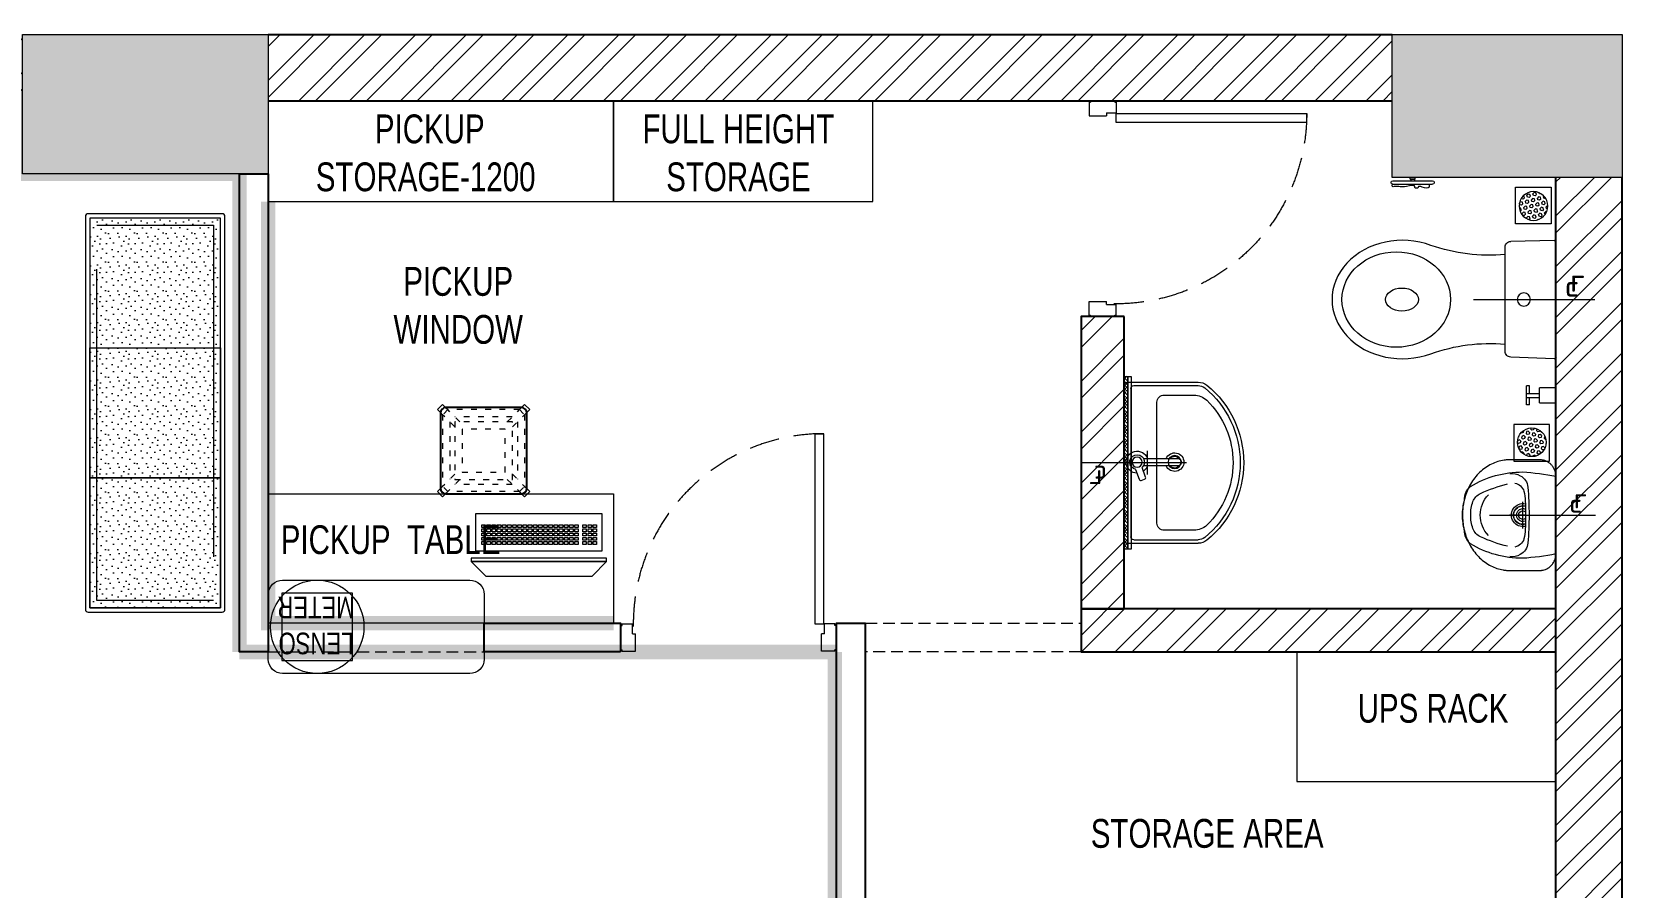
# Model space of a CAD drawing. Header units: feet. Extents: x 4160858 to 4180592, y -5463117 to -5454658.
# Drawn here: x 4175067 to 4180592, y -5457631 to -5454658 of the extents above; entities that cross this region are included whole.
import ezdxf

# ---------------------------------------------------------------- set-up
doc = ezdxf.new("R2010")
doc.units = ezdxf.units.FT
doc.header["$LTSCALE"] = 33
doc.header["$MEASUREMENT"] = 0
for name, pattern in [('a_p6_plan_L18$0$HIDDEN', [0.375, 0.25, -0.125]), ('ACAD_ISO03W100', [30, 12, -18]), ('CENTER', [2, 1.25, -0.25, 0.25, -0.25]), ('DOT2', [0.125, 0, -0.125]), ('HIDDEN', [9.525, 6.35, -3.175]), ('HIDDEN2', [4.7625, 3.175, -1.5875])]:
    doc.linetypes.add(name, pattern=pattern)
doc.layers.add('A-WALL', color=1, linetype='Continuous')
doc.layers.add('LAMINATE FINISH', color=80, linetype='Continuous')
for name, color, linetype, lineweight in [('A-WALL HATCH', 251, 'Continuous', 0), ('centerline-toilets', 2, 'CENTER', 13), ('Column', 243, 'Continuous', 9), ('column hatch', 5, 'Continuous', 0), ('Door', 2, 'Continuous', 13), ('ele', 252, 'Continuous', 13), ('Fhitting', 152, 'Continuous', 30), ('LENS-CURTAIN', 5, 'a_p6_plan_L18$0$HIDDEN', 9), ('LENS-DOOR', 34, 'Continuous', 20), ('LENS-HATCH', 251, 'Continuous', 5), ('LENS-PARTITION', 21, 'Continuous', 25), ('LENS-TEXT', 31, 'Continuous', 5), ('LENS_DIMENSION', 193, 'Continuous', 0), ('LENS_TEXT', 31, 'Continuous', 5), ('LK-EQPMT', 3, 'Continuous', 18), ('LK-FF&E FLOOR', 1, 'Continuous', 9), ('LK-FF&E WALL', 1, 'Continuous', 9), ('LK-FLUTTED FINISH', 20, 'Continuous', 30), ('LK-IT', 3, 'Continuous', 18), ('LK-MIRROR', 133, 'Continuous', 13), ('LK-TILES FINISH', 251, 'Continuous', 5), ('LN-ELEVATION-1', 81, 'Continuous', 25), ('LN-ELEVATION-2', 103, 'Continuous', 20), ('LN-ELEVATION-3', 125, 'Continuous', 18), ('LN-ELEVATION-5', 167, 'Continuous', 5), ('Mirror', 150, 'Continuous', 20), ('Panelling', 65, 'Continuous', 18), ('PARTITION', 22, 'Continuous', 30), ('Toilet', 5, 'Continuous', 9)]:
    doc.layers.add(name, color=color, linetype=linetype, lineweight=lineweight)
doc.styles.add('LK TXT', font='GILC____.TTF', dxfattribs={"height": 100})
doc.styles.get("Standard").update_dxf_attribs({"font": 'GILC____.TTF'})

# ---------------------------------------------------------------- blocks, each defined once
blk = doc.blocks.new('DLF-RSP-AR-CD-DWG-4DT-3113$0$X-TYPICAL TOILET UPPER FLOORS - 02$0$urinals')
at = {"layer": 'Toilet'}
for p, q in [((0, -15.6), (0, 8.3)), ((0, -105.4), (0, -161.1)), ((-46.1, -115), (46.1, -115))]:
    blk.add_line(p, q, dxfattribs=at)
blk.add_lwpolyline([(135, 0), (-135, 0, 0.036949), (-150, -116.2, 0.138094), (-99.8, -297.1, 0.221721), (-52, -317.9, 0.062656), (0, -325, 0.062656), (52, -317.9, 0.221721), (99.8, -297.1, 0.138094), (150, -116.2, 0.036949)], format="xyb", close=True, dxfattribs=at)
for centre, radius, start, end in [((-94.3, -144.9), 47.1, 93.3708, 154.4824), ((3.2, -1238.2), 1144.7, 90.1625, 95.0265), ((-50.5, -225.3), 118.5, 89.5454, 105.8857), ((-0.1, -996.2), 890.8, 89.9918, 93.182), ((0, -115), 40, 167.428, 12.572), ((0, -115), 33, 164.1814, 15.8186), ((0, -115), 32, 163.6049, 16.3951), ((0, -115), 22.6, 155.6653, 24.3347), ((0, -115), 14.7, 139.9109, 40.0891), ((-3.2, -1238.2), 1144.7, 84.9735, 89.8375), ((0.1, -996.2), 890.8, 86.818, 90.0082), ((50.5, -225.3), 118.5, 74.1143, 90.4546), ((94.3, -144.9), 47.1, 25.5176, 86.6292), ((-91, -152.7), 53.8, 148.4868, 188.6401), ((-71.4, -149.9), 40.2, 106.7016, 169.725), ((71.4, -149.9), 40.2, 10.275, 73.2984), ((91, -152.7), 53.8, 351.3599, 31.5132), ((413.9, -38.4), 538.2, 193.994, 204.5632), ((-413.9, -38.4), 538.2, 335.4368, 346.006), ((-30.1, -241.3), 50, 204.5632, 250.4606), ((-1.6, -165.3), 97.6, 225, 270.9552), ((1.6, -165.3), 97.6, 269.0448, 315), ((30.1, -241.3), 50, 289.5394, 335.4368), ((-1.5, -160.9), 135.4, 250.4606, 270.6492), ((1.5, -160.9), 135.4, 269.3508, 289.5394)]:
    blk.add_arc(centre, radius, start, end, dxfattribs=at)
blk.add_open_spline([(135, 0), (105.3, 0), (75.7, 0), (-13.3, 0), (-72.7, 0), (-132.7, 0), (-133.4, 0), (-134.3, 0), (-134.5, 0), (-134.7, 0), (-134.9, 0), (-135, 0), (-135, 0), (-135, 0), (-135, 0), (-135, 0), (-135, 0), (-135.1, 0), (-135.1, 0), (-135.2, 0), (-135.2, 0), (-135.3, 0), (-135.4, 0), (-135.7, 0), (-135.8, 0), (-136.4, 0), (-136.7, 0), (-137.7, -0.1), (-138.4, -0.1), (-140.5, -0.2), (-141.9, -0.4), (-146.2, -1), (-149, -1.7), (-154.8, -3.4), (-157.6, -4.5), (-163.1, -7.3), (-165.8, -8.9), (-171, -12.5), (-173.4, -14.6), (-177.9, -19.1), (-180, -21.5), (-183.6, -26.7), (-185.2, -29.4), (-188, -34.9), (-189.1, -37.8), (-190.8, -43.5), (-191.5, -46.3), (-192, -49.8), (-192.1, -50.5), (-192.3, -52.5), (-192.4, -53.8), (-192.5, -55.7), (-192.5, -56.2), (-192.5, -56.9), (-192.5, -57), (-192.5, -57.2), (-192.5, -57.3), (-192.5, -57.4), (-192.5, -57.4), (-192.5, -57.5), (-192.5, -57.5), (-192.5, -57.5), (-192.5, -57.6), (-192.5, -57.7), (-192.5, -57.8), (-192.5, -57.9), (-192.5, -58.1), (-192.5, -58.4), (-192.5, -58.6), (-192.5, -59.3), (-192.5, -59.7), (-192.5, -61), (-192.5, -61.9), (-192.5, -64.6), (-192.5, -66.4), (-192.5, -71.7), (-192.5, -75.2), (-192.5, -85.8), (-192.5, -92.9), (-192.5, -114.2), (-192.5, -128.4), (-192.5, -146.1), (-192.5, -144.6), (-192.5, -149.2), (-192.5, -150.3), (-192.5, -153.7), (-192.5, -156), (-192.5, -158.5), (-192.5, -158.8), (-192.5, -159.2), (-192.5, -159.4), (-192.5, -159.7), (-192.5, -159.8), (-192.5, -159.9), (-192.5, -160), (-192.5, -160), (-192.5, -160), (-192.5, -160.1), (-192.5, -160.1), (-192.5, -160.2), (-192.5, -160.3), (-192.5, -160.5), (-192.5, -160.6), (-192.5, -161), (-192.5, -161.2), (-192.5, -161.9), (-192.5, -162.4), (-192.4, -163.9), (-192.4, -164.9), (-192.3, -167.8), (-192.2, -169.8), (-191.7, -175.8), (-191.2, -179.9), (-189.3, -190.9), (-187.5, -198), (-182.8, -212.2), (-179.9, -219.2), (-172.8, -233.1), (-168.7, -239.9), (-159.3, -253), (-154, -259.4), (-142.4, -271.4), (-136, -277), (-122.6, -287.5), (-115.4, -292.3), (-100.5, -300.9), (-92.8, -304.8), (-76.9, -311.5), (-68.8, -314.3), (-52.5, -318.9), (-44.4, -320.7), (-28.1, -323.4), (-20, -324.2), (-9.4, -324.8), (-6.7, -324.9), (-2.5, -325), (-1, -325), (2, -325), (3.6, -325), (8.2, -324.9), (11.3, -324.7), (20.7, -324.1), (27, -323.5), (41.8, -321.2), (50.2, -319.5), (67, -314.9), (75.4, -312), (91.8, -305.3), (99.8, -301.4), (115.1, -292.5), (122.5, -287.5), (136.4, -276.8), (142.9, -270.9), (154.7, -258.5), (160.1, -252), (169.7, -238.4), (173.8, -231.3), (180.9, -217), (183.8, -209.7), (188.3, -195.1), (189.9, -187.8), (191.2, -179.3), (191.4, -178), (191.8, -174.1), (192.1, -171.5), (192.3, -167.9), (192.3, -166.9), (192.5, -164), (192.5, -162), (192.5, -160), (192.5, -159.9), (192.5, -159.8), (192.5, -159.7), (192.5, -159.5), (192.5, -159.4), (192.5, -159), (192.5, -158.8), (192.5, -158), (192.5, -157.5), (192.5, -155.9), (192.5, -154.9), (192.5, -151.8), (192.5, -149.7), (192.5, -143.5), (192.5, -144.3), (192.5, -131.9), (192.5, -123.6), (192.5, -98.8), (192.5, -82.2), (192.5, -64.8), (192.5, -64), (192.5, -61.5), (192.5, -59.9), (192.5, -58), (192.5, -57.8), (192.5, -57.5), (192.5, -57.5), (192.5, -57.4), (192.5, -57.4), (192.5, -57.4), (192.5, -57.3), (192.5, -57.2), (192.5, -57.2), (192.5, -57), (192.5, -56.8), (192.5, -56.4), (192.5, -56.1), (192.5, -55.3), (192.4, -54.7), (192.3, -53), (192.2, -51.9), (191.8, -48.4), (191.4, -46), (190, -40.4), (188.9, -37.2), (186.1, -30.8), (184.3, -27.7), (180.2, -21.8), (177.9, -19.1), (172.8, -14), (170, -11.7), (164, -7.7), (160.9, -6.1), (154.5, -3.3), (151.3, -2.3), (144.8, -0.7), (141.6, -0.3), (137.3, 0), (136.1, 0), (135, 0)], degree=3, knots=[0, 0, 0, 0, 0.329607, 0.329607, 0.988822, 0.988822, 0.996691, 0.996691, 0.998638, 0.998638, 0.99992, 0.99992, 1.000227, 1.000227, 1.000534, 1.000534, 1.001148, 1.001148, 1.002375, 1.002375, 1.00483, 1.00483, 1.009739, 1.009739, 1.019558, 1.019558, 1.039196, 1.039196, 1.078472, 1.078472, 1.157024, 1.157024, 1.314128, 1.314128, 1.471232, 1.471232, 1.628335, 1.628335, 1.785439, 1.785439, 1.942543, 1.942543, 2.099647, 2.099647, 2.256751, 2.256751, 2.413855, 2.413855, 2.450944, 2.450944, 2.525122, 2.525122, 2.556641, 2.556641, 2.563699, 2.563699, 2.567479, 2.567479, 2.57001, 2.57001, 2.570783, 2.570783, 2.572328, 2.572328, 2.573873, 2.573873, 2.576964, 2.576964, 2.583145, 2.583145, 2.595507, 2.595507, 2.620232, 2.620232, 2.669681, 2.669681, 2.76858, 2.76858, 2.966376, 2.966376, 3.36197, 3.36197, 3.45996, 3.45996, 3.491387, 3.491387, 3.554241, 3.554241, 3.562213, 3.562213, 3.566829, 3.566829, 3.570018, 3.570018, 3.570684, 3.570684, 3.571294, 3.571294, 3.571904, 3.571904, 3.573124, 3.573124, 3.575564, 3.575564, 3.580444, 3.580444, 3.590203, 3.590203, 3.609723, 3.609723, 3.648762, 3.648762, 3.72684, 3.72684, 3.861362, 3.861362, 3.995884, 3.995884, 4.130406, 4.130406, 4.264928, 4.264928, 4.39945, 4.39945, 4.533972, 4.533972, 4.668494, 4.668494, 4.803016, 4.803016, 4.937539, 4.937539, 5.072061, 5.072061, 5.118026, 5.118026, 5.144558, 5.144558, 5.17109, 5.17109, 5.224154, 5.224154, 5.330281, 5.330281, 5.468863, 5.468863, 5.607445, 5.607445, 5.746027, 5.746027, 5.884609, 5.884609, 6.023191, 6.023191, 6.161773, 6.161773, 6.300355, 6.300355, 6.438937, 6.438937, 6.577519, 6.577519, 6.602876, 6.602876, 6.653589, 6.653589, 6.673028, 6.673028, 6.711906, 6.711906, 6.713712, 6.713712, 6.715518, 6.715518, 6.719129, 6.719129, 6.726351, 6.726351, 6.740796, 6.740796, 6.769686, 6.769686, 6.827466, 6.827466, 6.943027, 6.943027, 7.174147, 7.174147, 7.636387, 7.636387, 7.659394, 7.659394, 7.705407, 7.705407, 7.71212, 7.71212, 7.713128, 7.713128, 7.714137, 7.714137, 7.716153, 7.716153, 7.720185, 7.720185, 7.728249, 7.728249, 7.744378, 7.744378, 7.776636, 7.776636, 7.841152, 7.841152, 7.970184, 7.970184, 8.14844, 8.14844, 8.326696, 8.326696, 8.504953, 8.504953, 8.683209, 8.683209, 8.861465, 8.861465, 9.039722, 9.039722, 9.217978, 9.217978, 9.283185, 9.283185, 9.283185, 9.283185], dxfattribs=at)
blk = doc.blocks.new('jALI')
at = {"layer": 'Toilet', "ltscale": 5}
h = blk.add_hatch(dxfattribs=at)
h.set_pattern_fill('HEX', color=256, scale=50, angle=135, double=1)
h.set_pattern_definition([(135, (-344825.863, 460708.187), (-7.65465545, -7.65465545), [6.25, -12.5]), (255, (-344825.863, 460708.187), (10.4564538, -2.80179835), [6.25, -12.5]), (195, (-344830.282, 460712.606), (2.80179835, -10.4564538), [6.25, -12.5])])
edge = h.paths.add_edge_path()
edge.add_arc((-393187.5, 163647.6), 50, -90, 270)
blk.add_lwpolyline([(-393249.5, 163581.9), (-393125.5, 163581.9), (-393125.5, 163709.4), (-393249.5, 163709.4)], close=True, dxfattribs=at)
blk.add_circle((-393187.5, 163647.6), 50, dxfattribs=at)
blk = doc.blocks.new('Urinal')
at = {"layer": 'centerline-toilets', "linetype": 'HIDDEN', "ltscale": 10}
blk.add_line((0, 230.9), (0, -137), dxfattribs=at)
at = {"layer": 'Fhitting', "lineweight": 0, "ltscale": 0.5, "rotation": 180}
blk.add_blockref('DLF-RSP-AR-CD-DWG-4DT-3113$0$X-TYPICAL TOILET UPPER FLOORS - 02$0$urinals', (0, 0), dxfattribs=at)
at = {"layer": 'Fhitting', "lineweight": 0, "ltscale": 0.5, "xscale": -1, "rotation": 90}
blk.add_blockref('jALI', (163394.4, -393103.5), dxfattribs=at)
at = {"layer": 'centerline-toilets', "linetype": 'DOT2', "insert": (-31.4, -69), "char_height": 75, "width": 495.827, "attachment_point": 5, "rotation": 270}
blk.add_mtext('{\\fISOCPEUR|b0|i0|c0|p34;℄}', dxfattribs=at)
blk = doc.blocks.new('WC')
at = {"layer": 'centerline-toilets', "linetype": 'HIDDEN', "ltscale": 10}
blk.add_line((0, 286.3), (0, -134.7), dxfattribs=at)
at = {"layer": 'Toilet'}
for p, q in [((-412.8, 566.9), (-412.8, 428.9)), ((-400.8, 566.9), (-400.8, 428.9)), ((-418.8, 506.9), (-424.8, 506.9)), ((-424.8, 506.9), (-424.8, 488.9)), ((-418.8, 506.9), (-418.8, 488.9)), ((-418.8, 503.9), (-412.8, 503.9)), ((-418.8, 488.9), (-424.8, 488.9)), ((-418.8, 491.9), (-412.8, 491.9)), ((180.6, 176.8), (-182.6, 176.8)), ((-205.8, 5.9), (-201.7, 157.2)), ((205.8, 5.9), (199.8, 157.2)), ((-200.1, 0), (200.1, 0))]:
    blk.add_line(p, q, dxfattribs=at)
at = {"layer": 'Toilet', "ltscale": 100}
for p, q in [((366.1, 103), (300.3, 103)), ((300.3, 91.5), (300.3, 103)), ((326.3, 91.5), (300.3, 91.5)), ((307.2, 0), (307.2, 57.2)), ((359.2, 57.2), (307.2, 57.2)), ((326.3, 103), (326.3, 57.2)), ((340.1, 103), (340.1, 57.2)), ((366.1, 91.5), (340.1, 91.5)), ((359.2, 57.2), (359.2, 0)), ((366.1, 91.5), (366.1, 103)), ((359.2, 0), (307.2, 0))]:
    blk.add_line(p, q, dxfattribs=at)
at = {"layer": 'Toilet'}
blk.add_circle((-0.3, 111.6), 22.9, dxfattribs=at)
for centre, radius, start, end in [((-406.8, 566.9), 6, 0, 180), ((-406.8, 428.9), 6, 180, 0), ((-776.4, 231.1), 622.3, 354.997, 19.0619), ((776, 226.4), 623.4, 160.5196, 184.5617), ((-182.4, 157.5), 19.3, 90.3509, 180.8981), ((180.5, 157.5), 19.3, 359.1019, 89.6491), ((-200.1, 5.7), 5.72, 177.9546, 270), ((200.1, 5.7), 5.72, 270, 2.0454)]:
    blk.add_arc(centre, radius, start, end, dxfattribs=at)
at = {"layer": 'Toilet', "extrusion": (0, 0, -1)}
for centre, major_axis, ratio, start_param, end_param in [((0, 533.5), (0, -244.6), 0.842028, 7.436326, 11.41323), ((0, 535.1), (0, -57.2), 0.7, 1.570796326794896, 7.853981633974482)]:
    blk.add_ellipse(centre, major_axis=major_axis, ratio=ratio, start_param=start_param, end_param=end_param, dxfattribs=at)
blk.add_ellipse((0, 555), major_axis=(0, -188.8), ratio=0.878788, dxfattribs=at)
at = {"layer": 'Toilet'}
blk.add_open_spline([(-400.8, 441), (-397.1, 440.5), (-384.3, 439), (-389, 459.3), (-395.6, 479.8), (-385.6, 478), (-385.9, 491.3), (-402.7, 487.2), (-384.8, 532.1), (-395.5, 546.6), (-390.9, 570.2), (-397.2, 568.8), (-400.8, 568)], degree=3, knots=[0, 0, 0, 0, 9.744972, 33.823887, 47.583551, 49.497915, 60.560502, 63.822284, 93.508019, 135.756925, 141.904352, 150.301906, 150.301906, 150.301906, 150.301906], dxfattribs=at)
at = {"layer": 'Fhitting', "lineweight": 0, "ltscale": 0.5, "rotation": 270}
blk.add_blockref('jALI', (-163972.9, -393109.2), dxfattribs=at)
at = {"layer": 'centerline-toilets', "linetype": 'DOT2', "insert": (-35.9, -56.9), "char_height": 85.827, "width": 567.402, "attachment_point": 5, "rotation": 270}
blk.add_mtext('{\\fISOCPEUR|b0|i0|c0|p34;℄}', dxfattribs=at)
blk = doc.blocks.new('*U48')
at = {"layer": 'LENS-DOOR'}
for p, q in [((547491.5, 1778573.8), (547491.5, 1779235.3)), ((547522.8, 1779235.3), (547491.5, 1779235.3)), ((547522.8, 1779235.3), (547522.8, 1778573.8)), ((547447.3, 1778568.6), (547452.5, 1778568.6)), ((547447.3, 1778484.1), (547447.3, 1778568.6)), ((547452.5, 1778573.8), (547488.9, 1778573.8)), ((547452.5, 1778568.6), (547452.5, 1778573.8)), ((547488.9, 1778539.9), (547488.9, 1778573.8)), ((547522.8, 1778573.8), (547491.5, 1778573.8)), ((548192.1, 1778573.8), (548155.6, 1778573.8)), ((548155.6, 1778539.9), (548155.6, 1778573.8)), ((548192.1, 1778568.6), (548192.1, 1778573.8)), ((548197.3, 1778568.6), (548192.1, 1778568.6)), ((548197.3, 1778484.1), (548197.3, 1778568.6)), ((547488.9, 1778539.9), (547499.3, 1778539.9)), ((547499.3, 1778478.9), (547499.3, 1778539.9)), ((548145.2, 1778478.9), (548145.2, 1778539.9)), ((548155.6, 1778539.9), (548145.2, 1778539.9)), ((547447.3, 1778484.1), (547452.5, 1778484.1)), ((547452.5, 1778478.9), (547452.5, 1778484.1)), ((547452.5, 1778478.9), (547499.3, 1778478.9)), ((548192.1, 1778478.9), (548145.2, 1778478.9)), ((548192.1, 1778478.9), (548192.1, 1778484.1)), ((548197.3, 1778484.1), (548192.1, 1778484.1))]:
    blk.add_line(p, q, dxfattribs=at)
at = {"layer": 'LENS-DOOR', "color": 7, "linetype": 'HIDDEN2', "extrusion": (0, 0, -1)}
blk.add_ellipse((547491.5, 1778573.8), major_axis=(661.5, 0), ratio=1, start_param=-1.570791, end_param=0.051209, dxfattribs=at)
blk = doc.blocks.new('Wash Basin')
at = {"layer": 'PARTITION', "lineweight": 9}
h = blk.add_hatch(dxfattribs=at)
h.set_pattern_fill('ANSI38', color=256, scale=70, angle=990, style=0, double=1)
h.set_pattern_definition([(315, (-64.7135, -33.325), (6.18718, 6.18718), []), (45, (-64.7135, -33.325), (6.18718, 18.56155), [21.875, -13.125])])
h.paths.add_polyline_path([(300.1, -22), (-300.1, -22), (-300.1, -34), (300.1, -34)])
at = {"layer": 'centerline-toilets', "linetype": 'HIDDEN', "ltscale": 10}
blk.add_line((0, -238.1), (0, 129.8), dxfattribs=at)
at = {"layer": 'Mirror', "ltscale": 0.5}
blk.add_lwpolyline([(-300.1, -34), (-300.1, -46), (300.1, -46), (300.1, -34)], close=True, dxfattribs=at)
at = {"layer": 'Panelling', "lineweight": 9}
blk.add_lwpolyline([(-300.1, -22), (-300.1, -34), (300.1, -34), (300.1, -22)], close=True, dxfattribs=at)
at = {"layer": 'Toilet', "ltscale": 100}
for p, q in [((-280, -32), (-280, -278.3)), ((-270, -22), (270, -22)), ((-268, -55), (-268, -278.3)), ((-258, -45), (258, -45)), ((268, -55), (268, -278.3)), ((280, -32), (280, -278.3)), ((-14.8, -88.6), (-14.6, -207.9)), ((11, -207.9), (10.8, -88.6))]:
    blk.add_line(p, q, dxfattribs=at)
blk.add_lwpolyline([(40.7, -103.2), (-41.1, -103.2)], dxfattribs=at)
blk.add_lwpolyline([(23.1, -61.6), (57.7, -73.5, -0.414214), (61.4, -81.2), (57.5, -92.5, -0.414214), (49.9, -96.2), (16.1, -84.6)], format="xyb", dxfattribs=at)
blk.add_lwpolyline([(-235, -264, 0.191896), (-217.2, -308.7, 0.420236), (217.2, -308.7, 0.191896), (235, -264), (235, -160.5, 0.414214), (210, -135.5), (-210, -135.5, 0.414214), (-235, -160.5)], format="xyb", close=True, dxfattribs=at)
for centre, radius in [((-2, -66.5), 17.5), ((-2, -196.8), 22.5)]:
    blk.add_circle(centre, radius, dxfattribs=at)
for centre, radius, start, end in [((-270, -32), 10, 90, 180), ((-258, -55), 10, 90, 180), ((258, -55), 10, 0, 90), ((270, -32), 10, 0, 90), ((-2, -197.1), 32.1, 113.0898, 66.246), ((-2, -196.8), 20.5, 128.0403, 237.2899), ((-2, -196.8), 20.5, 304.4733, 50.7332), ((-230, -278.3), 50, 180, 218.4461), ((0, -89.3), 347.7, 219.2826, 320.7174), ((-230, -278.3), 38, 180, 218.4461), ((0, -89.3), 335.7, 219.313, 320.687), ((230, -278.3), 38, 321.5539, 0), ((230, -278.3), 50, 321.5539, 0)]:
    blk.add_arc(centre, radius, start, end, dxfattribs=at)
for centre, major_axis, start_param, end_param in [((-2, -66.5), (0, 38.3), 4.720493, 9.081982), ((-2, -66.5), (-0.2, -25.6), 1.769108, 7.074098), ((-2, -66.5), (0, 38.3), 3.484555, 4.083576), ((-1.8, -207.9), (-9.04, 9.04), 0.785398, 3.926991)]:
    blk.add_ellipse(centre, major_axis=major_axis, ratio=1, start_param=start_param, end_param=end_param, dxfattribs=at)
at = {"layer": 'centerline-toilets', "linetype": 'DOT2', "insert": (33.3, 61.8), "char_height": 75, "width": 495.827, "attachment_point": 5, "rotation": 90}
blk.add_mtext('{\\fISOCPEUR|b0|i0|c0|p34;℄}', dxfattribs=at)
blk = doc.blocks.new('A$C95718fd3')
at = {"layer": 'A-WALL HATCH'}
h = blk.add_hatch(dxfattribs=at)
h.set_pattern_fill('ANSI32', color=256, scale=333)
h.set_pattern_definition([(45, (-3476872.53, 5462423.86), (-88.2999593, 88.2999593), []), (45, (-3476813.67, 5462423.86), (-88.2999593, 88.2999593), [])])
h.paths.add_polyline_path([(-14523, 5239), (-9675, 5239), (-9675, 7670), (-9905, 7670), (-9905, 5469), (-14523, 5469)])
h.paths.add_polyline_path([(-9595.4, -61), (-5280, 3), (-5280, 233), (-9596.3, 205)])
h.paths.add_polyline_path([(-14434.7, -123), (-10080.7, -61), (-10082.3, 169), (-14436.3, 107)])
h.paths.add_polyline_path([(-4789, 0), (-471, 0), (-471, 230), (-4789, 230)])
h.paths.add_polyline_path([(-230, 447), (0, 447), (0, 7605), (-230, 7605)])
h.paths.add_polyline_path([(-4704, 7871), (-799, 7871), (-799, 8101), (-4704, 8101)])
h.paths.add_polyline_path([(-9070, 7881), (-5558, 7881), (-5558, 8101), (-9070, 8111)])
h.paths.add_polyline_path([(-14523, 7881), (-9905, 7881), (-9905, 8111), (-14523, 8111)])
h.paths.add_polyline_path([(-16784, 5900), (-18780, 5900), (-18780, 5670), (-16554, 5670), (-16554, 7909), (-14993, 7909), (-14993, 8111), (-16784, 8111)])
h = blk.add_hatch(dxfattribs=at)
h.set_pattern_fill('ANSI32', color=256, scale=333)
h.paths.add_polyline_path([(-1730, 7121), (-1880, 7121), (-1880, 6105), (-1730, 6105)])
h.paths.add_polyline_path([(-230, 6105), (-1880, 6105), (-1880, 5955), (-230, 5955)])
at = {"layer": 'column hatch'}
h = blk.add_hatch(color=251, dxfattribs=at)
h.dxf.hatch_style = 1
h.paths.add_polyline_path([(-5280, 0), (-4789, 0), (-4789, 456), (-5280, 456)])
h.paths.add_polyline_path([(-471, 0), (0, 0), (0, 447), (-471, 447)])
h.paths.add_polyline_path([(-799, 7605), (0, 7605), (0, 8101), (-799, 8101)])
h.paths.add_polyline_path([(-5558, 7617), (-4704, 7617), (-4704, 8101), (-5558, 8101)])
h.paths.add_polyline_path([(-9905, 7670), (-9070, 7670), (-9070, 8111), (-9905, 8111)])
h.paths.add_polyline_path([(-10080.7, -61), (-9595.5, -61), (-9595.4, -61), (-9597, 426), (-10084, 426)])
h.paths.add_polyline_path([(-15013, -123), (-14434.7, -123), (-14438, 369), (-14853, 369), (-15013, 369)])
h.paths.add_polyline_path([(-14993, 5239), (-14523, 5239), (-14523, 5619), (-14993, 5619)])
h.paths.add_polyline_path([(-14993, 7669), (-14523, 7669), (-14523, 8111), (-14993, 8111)])
at = {"layer": 'A-WALL'}
for p, q in [((-4704, 8101), (-799, 8101)), ((-4704, 7871), (-799, 7871)), ((-230, 447), (-230, 7605)), ((0, 447), (0, 7605))]:
    blk.add_line(p, q, dxfattribs=at)
for points in [[(-1730, 7121), (-1880, 7121), (-1880, 6105), (-1730, 6105)], [(-230, 6105), (-1880, 6105), (-1880, 5955), (-230, 5955)]]:
    blk.add_lwpolyline(points, close=True, dxfattribs=at)
at = {"layer": 'Column'}
for points in [[(-4704, 7617), (-5558, 7617), (-5558, 8101), (-4704, 8101)], [(-799, 8101), (0, 8101), (0, 7605), (-799, 7605)]]:
    blk.add_lwpolyline(points, close=True, dxfattribs=at)
at = {"layer": 'Door', "rotation": 270}
blk.add_blockref('*U48', (-1780331.4, 555318.3), dxfattribs=at)
at = {"layer": 'ele', "color": 0, "lineweight": -2, "xscale": -1, "rotation": 90}
for name, p in [('WC', (-230, 7180.2)), ('Wash Basin', (-1752, 6613)), ('Urinal', (-230, 6430.8))]:
    blk.add_blockref(name, p, dxfattribs=at)
blk = doc.blocks.new('CLENS 600 TYPE 6')
at = {"layer": 'LN-ELEVATION-1', "ltscale": 0.5}
blk.add_lwpolyline([(130, -225), (-130, -225, -0.414214), (-150, -205), (-150, 55, -0.414214), (-130, 75), (130, 75, -0.414214), (150, 55), (150, -205, -0.414214)], format="xyb", close=True, dxfattribs=at)
at = {"layer": 'LN-ELEVATION-3', "linetype": 'ACAD_ISO03W100', "ltscale": 0.05}
for p, q in [((-82.3, 25), (-124.7, 67.4)), ((124.7, 67.4), (-124.7, 67.4)), ((82.3, 25), (124.7, 67.4)), ((-100, 7.3), (-142.4, 49.7)), ((-142.4, -199.7), (-142.4, 49.7)), ((-117.4, -174.7), (-117.4, 24.7)), ((99.7, 42.4), (-99.7, 42.4)), ((100, 7.3), (142.4, 49.7)), ((117.4, -174.7), (117.4, 24.7)), ((142.4, -199.7), (142.4, 49.7)), ((-100, -157.3), (-142.4, -199.7)), ((100, -157.3), (142.4, -199.7)), ((-82.3, -175), (-124.7, -217.4)), ((124.7, -217.4), (-124.7, -217.4)), ((99.7, -192.4), (-99.7, -192.4)), ((82.3, -175), (124.7, -217.4))]:
    blk.add_line(p, q, dxfattribs=at)
for points in [[(-132.2, 74.9), (-124.7, 67.4), (-142.4, 49.7), (-149.9, 57.2)], [(132.2, 74.9), (124.7, 67.4), (142.4, 49.7), (149.9, 57.2)], [(-132.2, -224.9), (-124.7, -217.4), (-142.4, -199.7), (-149.9, -207.2)], [(132.2, -224.9), (124.7, -217.4), (142.4, -199.7), (149.9, -207.2)]]:
    blk.add_lwpolyline(points, dxfattribs=at)
for points in [[(100, -175), (-100, -175), (-100, 25), (100, 25)], [(75, -150), (-75, -150), (-75, 0), (75, 0)]]:
    blk.add_lwpolyline(points, close=True, dxfattribs=at)
at = {"layer": 'LN-ELEVATION-5', "ltscale": 0.5}
for points in [[(-149.9, 57.2), (-160.1, 67.4), (-142.4, 85.1), (-132.2, 74.9)], [(149.9, 57.2), (160.1, 67.4), (142.4, 85.1), (132.2, 74.9)], [(-149.9, -207.2), (-160.1, -217.4), (-142.4, -235.1), (-132.2, -224.9)], [(149.9, -207.2), (160.1, -217.4), (142.4, -235.1), (132.2, -224.9)]]:
    blk.add_lwpolyline(points, dxfattribs=at)
blk = doc.blocks.new('*U24')
at = {"layer": 'LK-EQPMT', "ltscale": 12}
blk.add_lwpolyline([(6, 4.9), (-6, 4.9), (-6, -4.9), (6, -4.9)], close=True, dxfattribs=at)
blk = doc.blocks.new('*U25')
at = {"color": 0, "linetype": 'ByBlock', "lineweight": -2}
for p in [(0, 0), (18, 0), (35.9, 0), (53.9, 0), (71.8, 0), (89.8, 0), (107.8, 0), (125.7, 0), (143.7, 0), (161.6, 0), (179.6, 0), (197.6, 0), (215.5, 0), (233.5, 0), (251.4, 0), (269.4, 0), (287.4, 0), (305.3, 0), (323.3, 0), (0, -14.7), (0, -29.5), (0, -44.2), (0, -59), (18, -14.7), (18, -29.5), (18, -44.2), (18, -59), (35.9, -14.7), (35.9, -29.5), (35.9, -44.2), (35.9, -59), (53.9, -14.7), (53.9, -29.5), (53.9, -44.2), (53.9, -59), (71.8, -14.7), (71.8, -29.5), (71.8, -44.2), (71.8, -59), (89.8, -14.7), (89.8, -29.5), (89.8, -44.2), (89.8, -59), (107.8, -14.7), (107.8, -29.5), (107.8, -44.2), (107.8, -59), (125.7, -14.7), (125.7, -29.5), (125.7, -44.2), (125.7, -59), (143.7, -14.7), (143.7, -29.5), (143.7, -44.2), (143.7, -59), (161.6, -14.7), (161.6, -29.5), (161.6, -44.2), (161.6, -59), (179.6, -14.7), (179.6, -29.5), (179.6, -44.2), (179.6, -59), (197.6, -14.7), (197.6, -29.5), (197.6, -44.2), (197.6, -59), (215.5, -14.7), (215.5, -29.5), (215.5, -44.2), (215.5, -59), (233.5, -14.7), (233.5, -29.5), (233.5, -44.2), (233.5, -59), (251.4, -14.7), (251.4, -29.5), (251.4, -44.2), (251.4, -59), (269.4, -14.7), (269.4, -29.5), (269.4, -44.2), (269.4, -59), (287.4, -14.7), (287.4, -29.5), (287.4, -44.2), (287.4, -59), (305.3, -14.7), (305.3, -29.5), (305.3, -44.2), (305.3, -59), (323.3, -14.7), (323.3, -29.5), (323.3, -44.2), (323.3, -59)]:
    blk.add_blockref('*U24', p, dxfattribs=at)
blk = doc.blocks.new('*U22')
at = {"layer": 'LK-EQPMT', "ltscale": 12}
blk.add_lwpolyline([(6, 4.9), (-6, 4.9), (-6, -4.9), (6, -4.9)], close=True, dxfattribs=at)
blk = doc.blocks.new('*U23')
at = {"color": 0, "linetype": 'ByBlock', "lineweight": -2}
for p in [(0, 0), (18, 0), (35.9, 0), (0, -14.7), (0, -29.5), (0, -44.2), (0, -59), (18, -14.7), (18, -29.5), (18, -44.2), (18, -59), (35.9, -14.7), (35.9, -29.5), (35.9, -44.2), (35.9, -59)]:
    blk.add_blockref('*U22', p, dxfattribs=at)
blk = doc.blocks.new('*U17')
at = {"ltscale": 12}
blk.add_lwpolyline([(8, 0), (8, 129.1), (448, 129.1), (448, 0)], close=True, dxfattribs=at)
for name, p in [('*U25', (35.2, 101.6)), ('*U23', (386.6, 101.6))]:
    blk.add_blockref(name, p)
blk = doc.blocks.new('Pickup table PC')
at = {"layer": 'LN-ELEVATION-2', "ltscale": 0.5}
for points in [[(470, 50), (0, 50), (0, 62), (470, 62)], [(420, 0), (50, 0), (0, 50), (470, 50)]]:
    blk.add_lwpolyline(points, close=True, dxfattribs=at)
blk = doc.blocks.new('*U45')
at = {"layer": 'LENS-DOOR'}
for p, q in [((548121.7, 1779235.3), (548121.7, 1778573.8)), ((548121.7, 1779235.3), (548153, 1779235.3)), ((548153, 1778573.8), (548153, 1779235.3)), ((547447.3, 1778568.6), (547452.5, 1778568.6)), ((547447.3, 1778484.1), (547447.3, 1778568.6)), ((547452.5, 1778573.8), (547488.9, 1778573.8)), ((547452.5, 1778568.6), (547452.5, 1778573.8)), ((547488.9, 1778539.9), (547488.9, 1778573.8)), ((548121.7, 1778573.8), (548153, 1778573.8)), ((548192.1, 1778573.8), (548155.6, 1778573.8)), ((548155.6, 1778539.9), (548155.6, 1778573.8)), ((548192.1, 1778568.6), (548192.1, 1778573.8)), ((548197.3, 1778568.6), (548192.1, 1778568.6)), ((548197.3, 1778484.1), (548197.3, 1778568.6)), ((547488.9, 1778539.9), (547499.3, 1778539.9)), ((547499.3, 1778478.9), (547499.3, 1778539.9)), ((548145.2, 1778478.9), (548145.2, 1778539.9)), ((548155.6, 1778539.9), (548145.2, 1778539.9)), ((547447.3, 1778484.1), (547452.5, 1778484.1)), ((547452.5, 1778478.9), (547452.5, 1778484.1)), ((547452.5, 1778478.9), (547499.3, 1778478.9)), ((548192.1, 1778478.9), (548145.2, 1778478.9)), ((548192.1, 1778478.9), (548192.1, 1778484.1)), ((548197.3, 1778484.1), (548192.1, 1778484.1))]:
    blk.add_line(p, q, dxfattribs=at)
at = {"layer": 'LENS-DOOR', "color": 7, "linetype": 'HIDDEN2'}
blk.add_ellipse((548153, 1778573.8), major_axis=(-661.5, 0), ratio=1, start_param=-1.570791, end_param=0.051209, dxfattribs=at)
blk = doc.blocks.new('3 seater Bench 1385')
at = {"layer": 'LENS-HATCH', "lineweight": 0}
h = blk.add_hatch(dxfattribs=at)
h.set_pattern_fill('STIP1', color=177, scale=100, angle=270, pattern_type=2)
h.set_pattern_definition([(270, (6617025.25, -170439.11), (100, -2e-13), [0, -100]), (270, (6617009.25, -170451.11), (100, -2e-13), [0, -100]), (270, (6616985.25, -170446.11), (100, -2e-13), [0, -100]), (270, (6616962.25, -170481.11), (100, -2e-13), [0, -100]), (270, (6616998.25, -170478.11), (100, -2e-13), [0, -100]), (270, (6617022.25, -170505.11), (100, -2e-13), [0, -100]), (270, (6617029.25, -170470.11), (100, -2e-13), [0, -100]), (270, (6616988.25, -170512.11), (100, -2e-13), [0, -100]), (270, (6616956.25, -170507.11), (100, -2e-13), [0, -100]), (270, (6616941.25, -170433.11), (100, -2e-13), [0, -100]), (270, (6616961.25, -170451.11), (100, -2e-13), [0, -100]), (270, (6616942.25, -170465.11), (100, -2e-13), [0, -100]), (270, (6617006.25, -170526.11), (100, -2e-13), [0, -100]), (270, (6616981.25, -170494.11), (100, -2e-13), [0, -100]), (270, (6617014.25, -170486.11), (100, -2e-13), [0, -100]), (270, (6617005.25, -170503.11), (100, -2e-13), [0, -100]), (270, (6616978.25, -170467.11), (100, -2e-13), [0, -100]), (270, (6617032.25, -170495.11), (100, -2e-13), [0, -100]), (270, (6616973.25, -170526.11), (100, -2e-13), [0, -100]), (270, (6616943.25, -170523.11), (100, -2e-13), [0, -100])])
h.paths.add_polyline_path([(677.5, 227.5), (225.8, 227.5), (225.8, -227.5), (677.5, -227.5)])
h.paths.add_polyline_path([(-225.8, 227.5), (225.8, 227.5), (225.8, -227.5), (-225.8, -227.5)])
h.paths.add_polyline_path([(-677.5, 227.5), (-225.8, 227.5), (-225.8, -227.5), (-677.5, -227.5)])
at = {"layer": 'LN-ELEVATION-2', "ltscale": 0.5}
for points in [[(-677.5, 227.5), (-225.8, 227.5), (-225.8, -227.5), (-677.5, -227.5)], [(-225.8, 227.5), (225.8, 227.5), (225.8, -227.5), (-225.8, -227.5)], [(677.5, 227.5), (225.8, 227.5), (225.8, -227.5), (677.5, -227.5)]]:
    blk.add_lwpolyline(points, close=True, dxfattribs=at)
at = {"layer": 'LN-ELEVATION-5', "ltscale": 0.5}
blk.add_lwpolyline([(682.5, 242.5), (-682.5, 242.5, 0.414214), (-692.5, 232.5), (-692.5, -232.5, 0.414214), (-682.5, -242.5), (682.5, -242.5, 0.414214), (692.5, -232.5), (692.5, 232.5, 0.414214)], format="xyb", close=True, dxfattribs=at)
blk.add_lwpolyline([(677.5, 227.5), (-677.5, 227.5), (-677.5, -227.5), (677.5, -227.5)], close=True, dxfattribs=at)
at = {"layer": 'LN-ELEVATION-5', "linetype": 'HIDDEN2', "ltscale": 11}
blk.add_lwpolyline([(-652.5, 202.5), (652.5, 202.5), (652.5, -202.5), (-652.5, -202.5)], close=True, dxfattribs=at)

msp = doc.modelspace()

# ---------------------------------------------------------------- linework, layer by layer
at = {"layer": 'LAMINATE FINISH', "color": 85, "linetype": 'ACAD_ISO03W100', "ltscale": 0.05, "const_width": 50}
msp.add_lwpolyline([(4177112.3, -5456813.5), (4177862.3, -5456813.5)], dxfattribs=at)
at = {"layer": 'LENS-CURTAIN', "ltscale": 5}
for points in [[(4175888.3, -5456813.5), (4176638.3, -5456813.5), (4176638.3, -5456713.5), (4175888.3, -5456713.5)], [(4178712.3, -5456813.5), (4177962.3, -5456813.5), (4177962.3, -5456713.5), (4178712.3, -5456713.5)]]:
    msp.add_lwpolyline(points, close=True, dxfattribs=at)
at = {"layer": 'LENS-PARTITION'}
for points in [[(4175888.3, -5456813.5), (4175788.3, -5456813.5), (4175788.3, -5455151.5), (4175888.3, -5455151.5)], [(4177112.3, -5456813.5), (4176638.3, -5456813.5), (4176638.3, -5456713.5), (4177112.3, -5456713.5)], [(4177962.3, -5460138.6), (4177862.3, -5460138.6), (4177862.3, -5456713.5), (4177962.3, -5456713.5)]]:
    msp.add_lwpolyline(points, close=True, dxfattribs=at)
at = {"layer": 'LK-EQPMT'}
msp.add_lwpolyline([(4175935.4, -5456608.5), (4175935.4, -5456843.5), (4176181.4, -5456843.5), (4176181.4, -5456608.5)], close=True, dxfattribs=at)
at = {"layer": 'LK-FF&E WALL'}
for points in [[(4177088.3, -5455247.5), (4177088.3, -5454897.5), (4175888.3, -5454897.5), (4175888.3, -5455247.5)], [(4177988.3, -5455247.5), (4177988.3, -5454897.5), (4177088.3, -5454897.5), (4177088.3, -5455247.5)], [(4177088.3, -5456713.5), (4175888.3, -5456713.5), (4175888.3, -5456263.5), (4177088.3, -5456263.5)], [(4180362.3, -5456813.5), (4179462.3, -5456813.5), (4179462.3, -5457263.5), (4180362.3, -5457263.5)]]:
    msp.add_lwpolyline(points, close=True, dxfattribs=at)
msp.add_lwpolyline([(4176638.3, -5456613.5), (4176638.3, -5456838.5, -0.414214), (4176588.3, -5456888.5), (4175938.3, -5456888.5, -0.414214), (4175888.3, -5456838.5), (4175888.3, -5456613.5, -0.414214), (4175938.3, -5456563.5), (4176588.3, -5456563.5, -0.414214)], format="xyb", close=True, dxfattribs=at)
msp.add_circle((4176058.4, -5456726), 162.5, dxfattribs=at)
at = {"layer": 'LK-FLUTTED FINISH', "linetype": 'ACAD_ISO03W100', "ltscale": 0.05, "const_width": 50}
for points in [[(4175788.3, -5456813.5), (4177112.3, -5456813.5)], [(4177857.1, -5456813.5), (4177857.1, -5462538.5)]]:
    msp.add_lwpolyline(points, dxfattribs=at)
at = {"layer": 'LK-MIRROR', "linetype": 'ACAD_ISO03W100', "ltscale": 0.05, "const_width": 50}
msp.add_lwpolyline([(4174222.3, -5454887.5), (4175034.3, -5454887.5), (4175034.3, -5455151.5), (4175788.3, -5455151.5), (4175788.3, -5456813.5)], dxfattribs=at)
at = {"layer": 'LK-TILES FINISH', "color": 212, "linetype": 'ACAD_ISO03W100', "ltscale": 0.05, "const_width": 50}
msp.add_lwpolyline([(4175888.3, -5455247.5), (4175888.3, -5456713.5), (4177088.3, -5456713.5)], dxfattribs=at)

# ---------------------------------------------------------------- block references
at = {"layer": 'Door'}
msp.add_blockref('*U45', (3629665, -7235289.9), dxfattribs=at)
at = {"layer": 'LENS_DIMENSION'}
msp.add_blockref('A$C95718fd3', (4180592.3, -5462768.5), dxfattribs=at)
at = {"layer": 'LK-FF&E FLOOR', "rotation": 90}
msp.add_blockref('3 seater Bench 1385', (4175495.4, -5455982.5), dxfattribs=at)
at = {"layer": 'LK-FF&E WALL', "xscale": -1, "rotation": 180}
msp.add_blockref('CLENS 600 TYPE 6', (4176636.5, -5456188.5), dxfattribs=at)
at = {"layer": 'LK-IT', "ltscale": 0.5, "xscale": -1, "rotation": 180}
msp.add_blockref('*U17', (4176600.7, -5456333.2), dxfattribs=at)
at = {"layer": 'LK-IT', "xscale": -1}
msp.add_blockref('Pickup table PC', (4177063.7, -5456549.4), dxfattribs=at)

# ---------------------------------------------------------------- texts
at = {"layer": 'LENS-TEXT', "color": 0, "linetype": 'Continuous', "ltscale": 3, "char_height": 100, "attachment_point": 5, "style": 'LK TXT'}
for s, width, insert in [(' PICKUP STORAGE-1200', 1099.487, (4176435.2, -5455079.1)), ('FULL HEIGHT \\PSTORAGE ', 1099.487, (4177521.5, -5455079.1)), ('PICKUP  TABLE  ', 783.964, (4176313.3, -5456423.7)), ('UPS RACK', 1099.487, (4179935, -5457009.8))]:
    msp.add_mtext_dynamic_manual_height_columns(s, width=width, gutter_width=1, heights=[0], dxfattribs=dict(at, insert=insert))
at = {"layer": 'LENS-TEXT', "color": 0, "linetype": 'Continuous', "ltscale": 3, "insert": (4176054.1, -5456721.2), "char_height": 75, "attachment_point": 5, "rotation": 180, "style": 'LK TXT'}
msp.add_mtext_dynamic_manual_height_columns('LENSO\\PMETER', width=353.056, gutter_width=0.5, heights=[0], dxfattribs=at)
at = {"layer": 'LENS_TEXT', "linetype": 'Continuous', "ltscale": 3, "char_height": 100, "attachment_point": 5}
for s, width, insert in [('PICKUP WINDOW', 542.968, (4176548.3, -5455609.3)), ('STORAGE AREA', 930.495, (4179150.5, -5457444.8))]:
    msp.add_mtext_dynamic_manual_height_columns(s, width=width, gutter_width=1, heights=[0], dxfattribs=dict(at, insert=insert))

doc.saveas('drawing.dxf')
